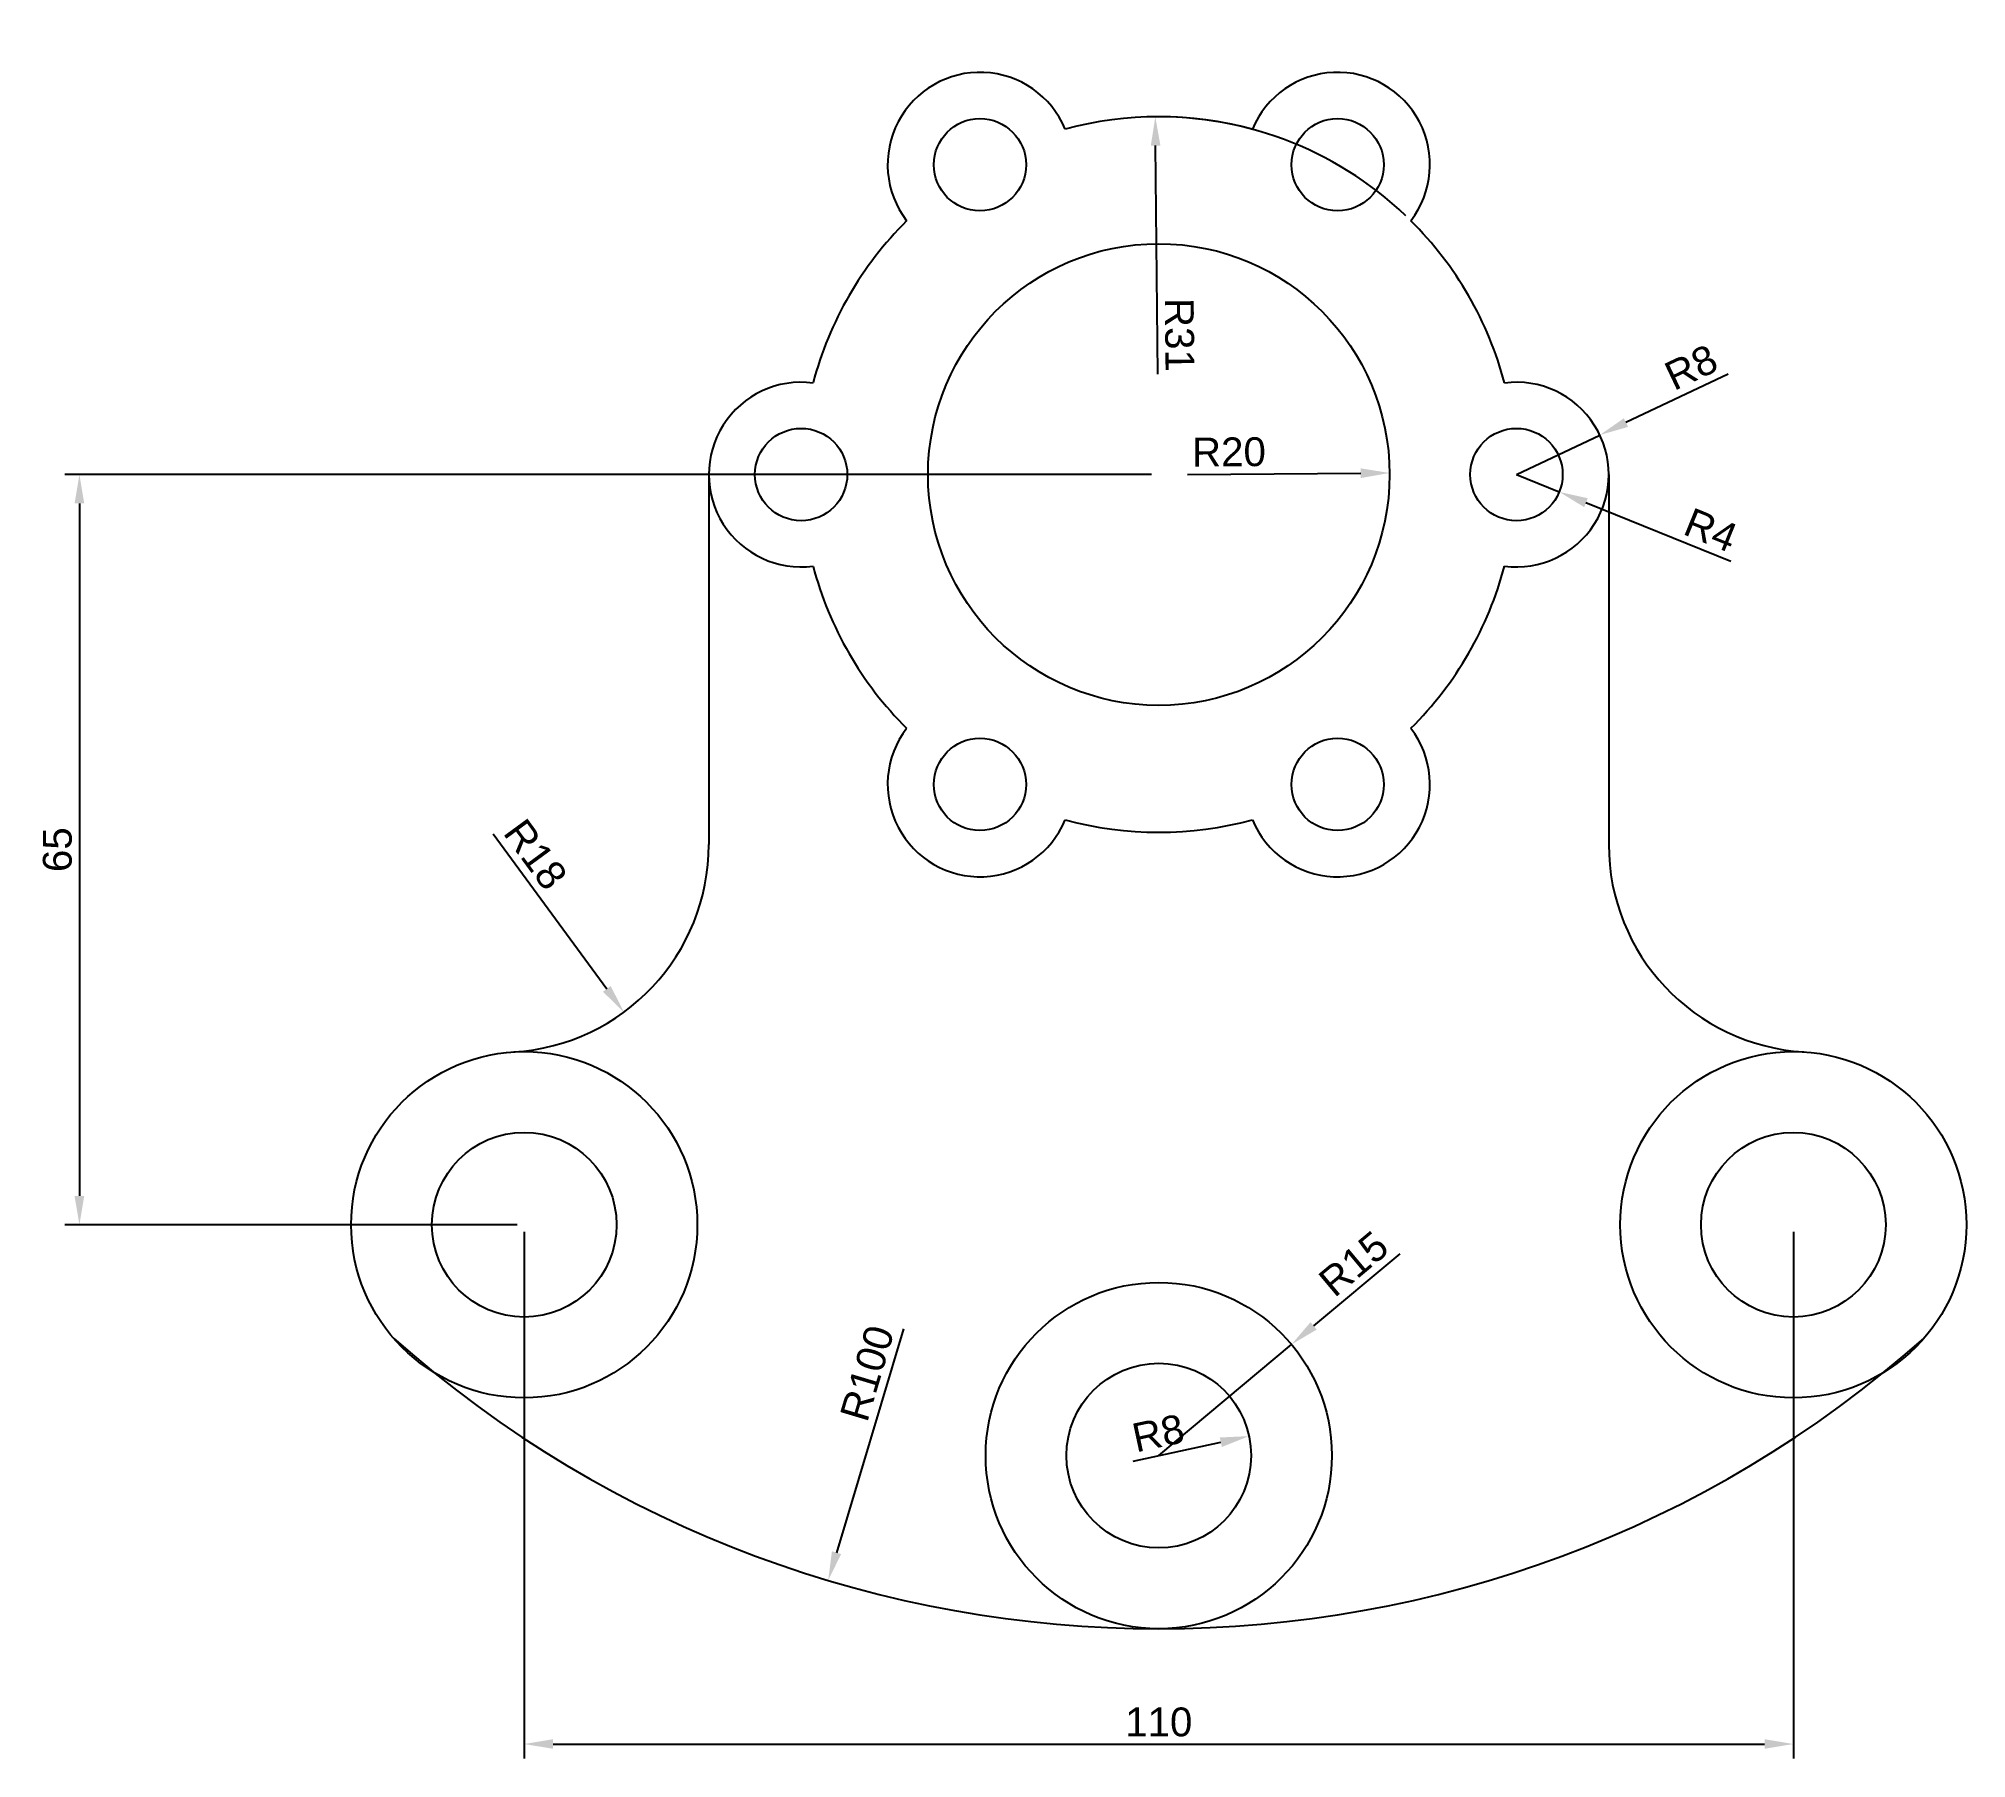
# Model space of a CAD drawing. Header units: millimetres. Extents: x -97 to 70, y -111 to 38.
import ezdxf

# ---------------------------------------------------------------- set-up
doc = ezdxf.new("R2010")
doc.units = ezdxf.units.MM
doc.styles.get("Standard").update_dxf_attribs({"font": 'arial.ttf'})
doc.dimstyles.new('ISO-25', dxfattribs={"dimtxt": 2.5, "dimasz": 2.5, "dimexe": 1.25, "dimexo": 0.625, "dimtad": 1, "dimtxsty": 'Standard', "dimcen": 2.5, "dimadec": 0, "dimazin": 0, "dimtfac": 1, "dimtmove": 0, "dimatfit": 3, "dimfxl": 1, "dimarcsym": 0})

# ---------------------------------------------------------------- blocks, each defined once
blk = doc.blocks.new('*U2')
blk.add_arc((-3.48, 0), 8, 262.5863, 97.4137)
blk = doc.blocks.new('*U3')
at = {"color": 0, "linetype": 'ByBlock', "lineweight": -2, "transparency": 16777216}
for p, rotation in [((-17.16, 29.93), 120), ((17.32, 29.93), 59.99999999999999), ((-34.4, 0.06), 180), ((-17.16, -29.8), 239.9999999999999), ((17.32, -29.8), 299.9999999999999)]:
    blk.add_blockref('*U2', p, dxfattribs=dict(at, rotation=rotation))
blk.add_blockref('*U2', (34.56, 0.06), dxfattribs=at)
blk = doc.blocks.new('*D4')
at = {"color": 0, "lineweight": -2, "transparency": 16777216}
for p, q in [((-54.92, -65.56), (-54.92, -111.18)), ((55.08, -65.56), (55.08, -111.18)), ((-52.42, -109.93), (52.58, -109.93))]:
    blk.add_line(p, q, dxfattribs=at)
at = {"color": 0, "transparency": 16777216}
for points in [[(-52.42, -109.51), (-52.42, -110.34), (-54.92, -109.93)], [(52.58, -109.51), (52.58, -110.34), (55.08, -109.93)]]:
    blk.add_solid(points, dxfattribs=at)
at = {"layer": 'Defpoints', "color": 0, "transparency": 16777216}
for p in [(-54.92, -64.94), (55.08, -64.94), (55.08, -109.93)]:
    blk.add_point(p, dxfattribs=at)
at = {"color": 0, "transparency": 16777216, "insert": (0.08, -108.03), "char_height": 2.5, "attachment_point": 5}
blk.add_mtext('110', dxfattribs=at)
blk = doc.blocks.new('*D5')
at = {"color": 0, "lineweight": -2, "transparency": 16777216}
blk.add_line((-2.15, -85.42), (5.46, -83.78), dxfattribs=at)
at = {"color": 0, "transparency": 16777216}
blk.add_solid([(5.37, -83.37), (5.55, -84.19), (7.9, -83.25)], dxfattribs=at)
at = {"layer": 'Defpoints', "color": 0, "transparency": 16777216}
for p in [(7.9, -83.25), (0.08, -84.94)]:
    blk.add_point(p, dxfattribs=at)
at = {"color": 0, "transparency": 16777216, "insert": (0.03, -83), "char_height": 2.5, "attachment_point": 5, "rotation": 12.159}
blk.add_mtext('R8', dxfattribs=at)
blk = doc.blocks.new('*D6')
at = {"color": 0, "lineweight": -2, "transparency": 16777216}
for p, q in [((20.97, -67.45), (13.5, -73.7)), ((0.08, -84.94), (11.58, -75.31))]:
    blk.add_line(p, q, dxfattribs=at)
at = {"color": 0, "transparency": 16777216}
blk.add_solid([(13.23, -73.38), (13.77, -74.02), (11.58, -75.31)], dxfattribs=at)
at = {"layer": 'Defpoints', "color": 0, "transparency": 16777216}
for p in [(11.58, -75.31), (0.08, -84.94)]:
    blk.add_point(p, dxfattribs=at)
at = {"color": 0, "transparency": 16777216, "insert": (16.97, -68.32), "char_height": 2.5, "attachment_point": 5, "rotation": 39.9361}
blk.add_mtext('R15', dxfattribs=at)
blk = doc.blocks.new('*D7')
at = {"color": 0, "lineweight": -2, "transparency": 16777216}
blk.add_line((-57.61, -31.06), (-47.76, -44.5), dxfattribs=at)
at = {"color": 0, "transparency": 16777216}
blk.add_solid([(-47.42, -44.25), (-48.09, -44.75), (-46.28, -46.52)], dxfattribs=at)
at = {"layer": 'Defpoints', "color": 0, "transparency": 16777216}
for p in [(-56.92, -32), (-46.28, -46.52)]:
    blk.add_point(p, dxfattribs=at)
at = {"color": 0, "transparency": 16777216, "insert": (-53.94, -32.85), "char_height": 2.5, "attachment_point": 5, "rotation": 306.2313}
blk.add_mtext('R18', dxfattribs=at)
blk = doc.blocks.new('*D8')
at = {"color": 0, "lineweight": -2, "transparency": 16777216}
blk.add_line((2.57, 0.08), (17.58, 0.18), dxfattribs=at)
at = {"color": 0, "transparency": 16777216}
blk.add_solid([(17.58, 0.6), (17.58, -0.24), (20.08, 0.2)], dxfattribs=at)
at = {"layer": 'Defpoints', "color": 0, "transparency": 16777216}
for p in [(0.08, 0.06), (20.08, 0.2)]:
    blk.add_point(p, dxfattribs=at)
at = {"color": 0, "transparency": 16777216, "insert": (6.16, 2.01), "char_height": 2.5, "attachment_point": 5, "rotation": 0.379}
blk.add_mtext('R20', dxfattribs=at)
blk = doc.blocks.new('*D9')
at = {"color": 0, "lineweight": -2, "transparency": 16777216}
blk.add_line((0, 8.77), (-0.2, 28.56), dxfattribs=at)
blk.add_arc((0.08, 0.06), 31, 46.3278, 92.8701, dxfattribs=at)
at = {"color": 0, "transparency": 16777216}
blk.add_solid([(0.22, 28.57), (-0.61, 28.56), (-0.22, 31.06)], dxfattribs=at)
at = {"layer": 'Defpoints', "color": 0, "transparency": 16777216}
for p in [(-0.22, 31.06), (0.08, 0.06)]:
    blk.add_point(p, dxfattribs=at)
at = {"color": 0, "transparency": 16777216, "insert": (1.87, 12.16), "char_height": 2.5, "attachment_point": 5, "rotation": 270.5598}
blk.add_mtext('R31', dxfattribs=at)
blk = doc.blocks.new('*D10')
at = {"color": 0, "lineweight": -2, "transparency": 16777216}
for p, q in [((31.08, 0.06), (34.79, -1.44)), ((49.67, -7.47), (37.1, -2.38))]:
    blk.add_line(p, q, dxfattribs=at)
at = {"color": 0, "transparency": 16777216}
blk.add_solid([(37.26, -1.99), (36.95, -2.76), (34.79, -1.44)], dxfattribs=at)
at = {"layer": 'Defpoints', "color": 0, "transparency": 16777216}
for p in [(31.08, 0.06), (34.79, -1.44)]:
    blk.add_point(p, dxfattribs=at)
at = {"color": 0, "transparency": 16777216, "insert": (47.93, -4.74), "char_height": 2.5, "attachment_point": 5, "rotation": 337.931}
blk.add_mtext('R4', dxfattribs=at)
blk = doc.blocks.new('*D11')
at = {"color": 0, "lineweight": -2, "transparency": 16777216}
for p, q in [((49.42, 8.76), (40.57, 4.56)), ((31.08, 0.06), (38.31, 3.49))]:
    blk.add_line(p, q, dxfattribs=at)
at = {"color": 0, "transparency": 16777216}
blk.add_solid([(40.39, 4.94), (40.75, 4.19), (38.31, 3.49)], dxfattribs=at)
at = {"layer": 'Defpoints', "color": 0, "transparency": 16777216}
for p in [(38.31, 3.49), (31.08, 0.06)]:
    blk.add_point(p, dxfattribs=at)
at = {"color": 0, "transparency": 16777216, "insert": (46.22, 9.35), "char_height": 2.5, "attachment_point": 5, "rotation": 25.3717}
blk.add_mtext('R8', dxfattribs=at)
blk = doc.blocks.new('*D12')
at = {"color": 0, "lineweight": -2, "transparency": 16777216}
blk.add_line((-22.05, -73.96), (-27.85, -93.35), dxfattribs=at)
at = {"color": 0, "transparency": 16777216}
blk.add_solid([(-28.25, -93.23), (-27.45, -93.47), (-28.57, -95.74)], dxfattribs=at)
at = {"layer": 'Defpoints', "color": 0, "transparency": 16777216}
for p in [(0.08, 0.06), (-28.57, -95.74)]:
    blk.add_point(p, dxfattribs=at)
at = {"color": 0, "transparency": 16777216, "insert": (-25.19, -77.8), "char_height": 2.5, "attachment_point": 5, "rotation": 73.3518}
blk.add_mtext('R100', dxfattribs=at)
blk = doc.blocks.new('*D13')
at = {"color": 0, "lineweight": -2, "transparency": 16777216}
for p, q in [((-0.54, 0.06), (-94.72, 0.06)), ((-93.47, -2.44), (-93.47, -62.44)), ((-55.54, -64.94), (-94.72, -64.94))]:
    blk.add_line(p, q, dxfattribs=at)
at = {"color": 0, "transparency": 16777216}
for points in [[(-93.89, -2.44), (-93.05, -2.44), (-93.47, 0.06)], [(-93.89, -62.44), (-93.05, -62.44), (-93.47, -64.94)]]:
    blk.add_solid(points, dxfattribs=at)
at = {"layer": 'Defpoints', "color": 0, "transparency": 16777216}
for p in [(0.08, 0.06), (-93.47, -64.94), (-54.92, -64.94)]:
    blk.add_point(p, dxfattribs=at)
at = {"color": 0, "transparency": 16777216, "insert": (-95.37, -32.44), "char_height": 2.5, "attachment_point": 5, "rotation": 90}
blk.add_mtext('65', dxfattribs=at)

msp = doc.modelspace()

# ---------------------------------------------------------------- linework, layer by layer
for p, q in [((-38.919, 0.064), (-38.919, -31.997)), ((39.081, 0.064), (39.081, -31.997))]:
    msp.add_line(p, q)
for centre, radius in [((-15.419, 26.91), 4), ((15.581, 26.91), 4), ((0.081, 0.064), 20), ((-30.919, 0.064), 4), ((31.081, 0.064), 4), ((-15.419, -26.783), 4), ((15.581, -26.783), 4), ((-54.919, -64.936), 15), ((55.081, -64.936), 15), ((-54.919, -64.936), 8), ((55.081, -64.936), 8), ((0.081, -84.936), 15), ((0.081, -84.936), 8)]:
    msp.add_circle(centre, radius)
for centre, radius, start, end in [((0.081, 0.064), 31, 74.82735, 105.17265), ((0.081, 0.064), 31, 134.82735, 165.17265), ((0.081, 0.064), 31, 14.82735, 45.17265), ((0.081, 0.064), 31, 194.82735, 225.17265), ((0.081, 0.064), 31, 314.82735, 345.17265), ((0.081, 0.064), 31, 254.82735, 285.17265), ((-56.919, -31.997), 18, 273.4746, 0), ((57.081, -31.997), 18, 180, 266.5254), ((0.081, 0.064), 100, 228.46317, 311.53683)]:
    msp.add_arc(centre, radius, start, end)

# ---------------------------------------------------------------- block references
msp.add_blockref('*U3', (0, 0))

# ---------------------------------------------------------------- dimensions: what is measured, and where the dimension line sits
for center, mpoint, picture, middle in [((0.081, 0.064), (-0.222, 31.062), '*D9', (-0.037, 12.145)), ((31.081, 0.064), (38.309, 3.491), '*D11', (47.035, 7.629)), ((0.081, 0.064), (20.08, 0.196), '*D8', (6.176, 0.104)), ((0.081, 0.064), (-28.569, -95.745), '*D12', (-23.366, -78.346)), ((31.081, 0.064), (34.788, -1.439), '*D10', (47.223, -6.481)), ((-56.919, -31.997), (-46.28, -46.517), '*D7', (-55.469, -33.976)), ((0.081, -84.936), (7.901, -83.251), '*D5', (0.43, -84.861))]:
    dim = msp.add_radius_dim(center=center, mpoint=mpoint, dimstyle='ISO-25')
    dim.commit()
    dim.dimension.update_dxf_attribs({"geometry": picture, "text_midpoint": middle, "dimtype": 164})
dim = msp.add_linear_dim(base=(-93.469, -64.936), p1=(0.081, 0.064), p2=(-54.919, -64.936), angle=90, dimstyle='ISO-25')
dim.commit()
dim.dimension.update_dxf_attribs({"geometry": '*D13', "text_midpoint": (-95.37, -32.436)})
dim = msp.add_linear_dim(base=(55.081, -109.927), p1=(-54.919, -64.936), p2=(55.081, -64.936), dimstyle='ISO-25')
dim.commit()
dim.dimension.update_dxf_attribs({"geometry": '*D4', "text_midpoint": (0.081, -109.927), "dimtype": 160})
dim = msp.add_radius_dim(center=(0.081, -84.936), mpoint=(11.582, -75.307), dimstyle='ISO-25')
dim.commit()
dim.dimension.update_dxf_attribs({"geometry": '*D6', "text_midpoint": (16.972, -68.315)})

doc.saveas('drawing.dxf')
